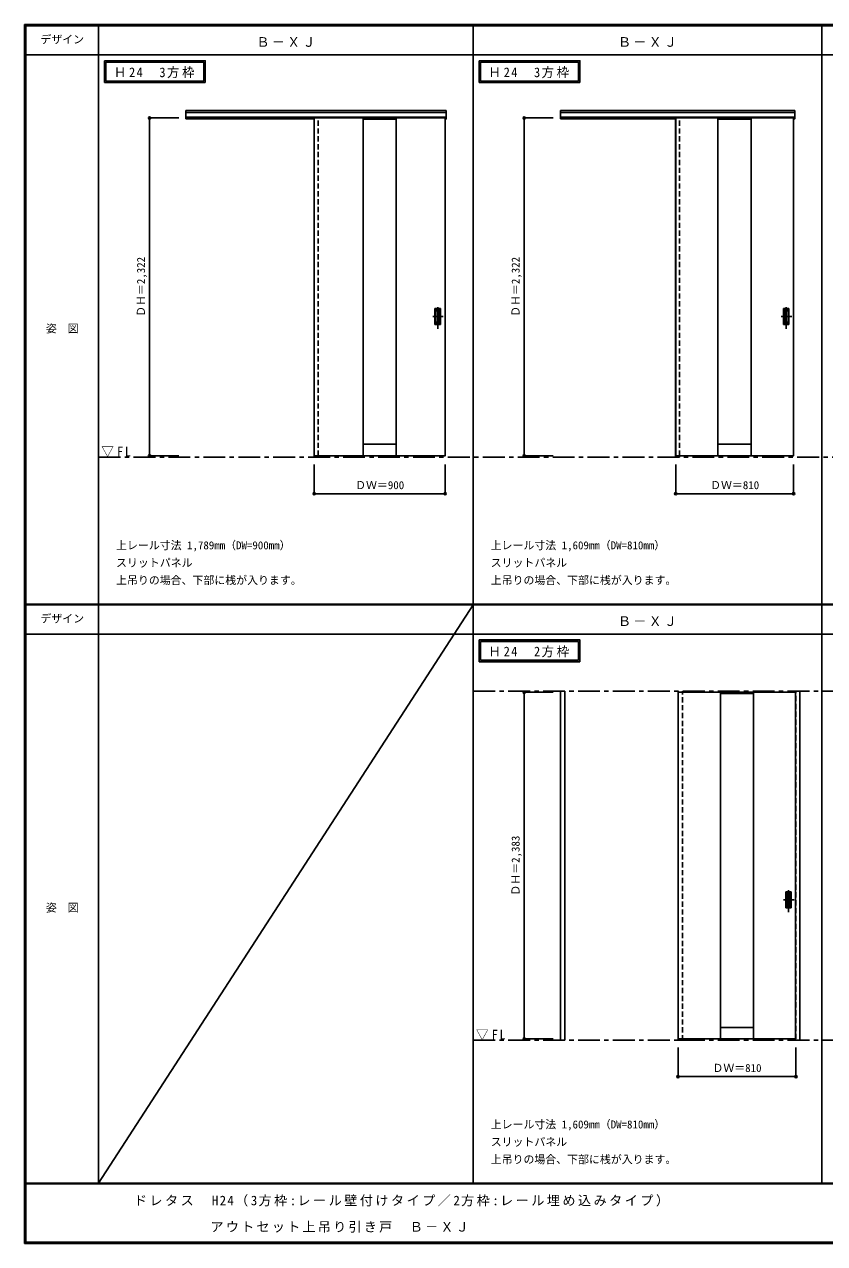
# Model space of a CAD drawing. Units: millimetres, scale not verified. Extents: x -6000 to 5700, y -4307 to 4260.
# Drawn here: x -6000 to -502, y -4205 to 4175 of the extents above; entities that cross this region are included whole.
import ezdxf
from ezdxf.enums import TextEntityAlignment as Align

# ---------------------------------------------------------------- set-up
doc = ezdxf.new("R2010")
doc.units = ezdxf.units.MM
doc.header["$LTSCALE"] = 30
doc.header["$PDMODE"] = 32
doc.header["$PDSIZE"] = 15
doc.linetypes.add('CHAIN1', pattern=[8, 5, -1, 1, -1])
doc.linetypes.add('DASHED1', pattern=[1.8, 1.2, -0.6])
for name, color, linetype in [('0-1_通り芯', 7, 'CHAIN1'), ('0-2_扉', 3, 'Continuous'), ('0-3_仕上げ', 7, 'Continuous'), ('0-4_枠', 3, 'Continuous'), ('0-6_引手', 7, 'Continuous'), ('0-A_文字', 7, 'Continuous'), ('0-B_寸法', 7, 'Continuous'), ('F-1_枠', 6, 'Continuous'), ('F-A_文字', 7, 'Continuous')]:
    doc.layers.add(name, color=color, linetype=linetype)
doc.styles.add('ＭＳ ゴシック', font='')
doc.styles.get('ＭＳ ゴシック').set_extended_font_data('MS Gothic')

msp = doc.modelspace()

# ---------------------------------------------------------------- linework, layer by layer
at = {"layer": '0-1_通り芯'}
for p, q in [((-5490, 1201), (5690, 1201)), ((-2916, -407.5), (1678, -407.5)), ((-2916, -2807.5), (1678, -2807.5))]:
    msp.add_line(p, q, dxfattribs=at)
at = {"layer": '0-2_扉', "color": 4, "linetype": 'DASHED1'}
for p, q in [((-4009, 3532), (-4009, 3528)), ((-1525, 3532), (-1525, 3528)), ((-1509, -415.5), (-1509, -419.5)), ((-702, -415.5), (-699, -415.5))]:
    msp.add_line(p, q, dxfattribs=at)
at = {"layer": '0-2_扉'}
for p, q in [((-4009, 3532), (-3109, 3532)), ((-1525, 3532), (-715, 3532)), ((-702, -415.5), (-1509, -415.5)), ((-1509, -415.5), (-1509, -2798.5)), ((-702, -2798.5), (-1509, -2798.5))]:
    msp.add_line(p, q, dxfattribs=at)
for points in [[(-4009, 3532), (-4009, 1210), (-3109, 1210), (-3109, 3532)], [(-1525, 3532), (-1525, 1210), (-715, 1210), (-715, 3532)]]:
    msp.add_lwpolyline(points, dxfattribs=at)
at = {"layer": '0-2_扉', "color": 4, "linetype": 'DASHED1'}
msp.add_lwpolyline([(-702, -2798.5), (-699, -2798.5), (-699, -415.5)], dxfattribs=at)
at = {"layer": '0-3_仕上げ', "color": 3}
for p, q in [((-3673, 3532), (-3673, 1210)), ((-3445, 3532), (-3445, 1210)), ((-1234.5, 3532), (-1234.5, 1210)), ((-1006.5, 3532), (-1006.5, 1210)), ((-1218, -415.39), (-1218, -2798.5)), ((-990, -415.5), (-990, -2798.5))]:
    msp.add_line(p, q, dxfattribs=at)
at = {"layer": '0-3_仕上げ'}
for p, q in [((-3673, 3524.11), (-3445, 3524.11)), ((-1234.5, 3524.11), (-1006.5, 3524.11)), ((-3445, 1290), (-3673, 1290)), ((-1006.5, 1290), (-1234.5, 1290)), ((-1218, -423.39), (-990, -423.39)), ((-990, -2718.5), (-1218, -2718.5))]:
    msp.add_line(p, q, dxfattribs=at)
at = {"layer": '0-4_枠'}
for p, q in [((-4890, 3582), (-3101, 3582)), ((-4890, 3525), (-4890, 3582)), ((-4890, 3569), (-3101, 3569)), ((-4890, 3537), (-3101, 3537)), ((-4890, 3525), (-4009, 3525)), ((-4010, 3537), (-4010, 1201)), ((-3982, 3532), (-3982, 3537)), ((-2316, 3582), (-707, 3582)), ((-2316, 3525), (-2316, 3582)), ((-2316, 3569), (-707, 3569)), ((-2316, 3537), (-707, 3537)), ((-2316, 3525), (-1525, 3525)), ((-1526, 3537), (-1526, 1201)), ((-1498, 3532), (-1498, 3537)), ((-4010, 1201), (-3982, 1201)), ((-3982, 1210), (-3982, 1201)), ((-1526, 1201), (-1498, 1201)), ((-1498, 1210), (-1498, 1201)), ((-2316, -2807.5), (-2316, -407.5)), ((-2286, -2807.5), (-2286, -407.5)), ((-702, -2807.5), (-702, -407.5)), ((-672, -2807.5), (-672, -407.5)), ((-2316, -2807.5), (-2286, -2807.5)), ((-702, -2807.5), (-672, -2807.5))]:
    msp.add_line(p, q, dxfattribs=at)
at = {"layer": '0-4_枠', "color": 4, "linetype": 'DASHED1'}
for p, q in [((-3982, 1210), (-3982, 3532)), ((-1498, 1210), (-1498, 3532)), ((-1509, -2807.5), (-1509, -407.5)), ((-1479, -2807.5), (-1479, -407.5)), ((-1509, -2807.5), (-1479, -2807.5))]:
    msp.add_line(p, q, dxfattribs=at)
at = {"layer": '0-4_枠'}
for points in [[(-3109, 3525), (-3101, 3525), (-3101, 3582)], [(-715, 3525), (-707, 3525), (-707, 3582)]]:
    msp.add_lwpolyline(points, dxfattribs=at)
at = {"layer": '0-6_引手'}
for p, q in [((-3141, 2222.5), (-3179, 2222.5)), ((-3179, 2112.5), (-3179, 2222.5)), ((-3147.5, 2206.5), (-3172.5, 2206.5)), ((-3172.5, 2128.5), (-3172.5, 2206.5)), ((-3147.5, 2128.5), (-3147.5, 2206.5)), ((-3141, 2112.5), (-3141, 2222.5)), ((-747, 2222.5), (-785, 2222.5)), ((-785, 2112.5), (-785, 2222.5)), ((-753.5, 2206.5), (-778.5, 2206.5)), ((-778.5, 2128.5), (-778.5, 2206.5)), ((-753.5, 2128.5), (-753.5, 2206.5)), ((-747, 2112.5), (-747, 2222.5)), ((-3141, 2112.5), (-3179, 2112.5)), ((-3147.5, 2128.5), (-3172.5, 2128.5)), ((-747, 2112.5), (-785, 2112.5)), ((-753.5, 2128.5), (-778.5, 2128.5)), ((-731, -1786), (-769, -1786)), ((-769, -1896), (-769, -1786)), ((-737.5, -1802), (-762.5, -1802)), ((-762.5, -1880), (-762.5, -1802)), ((-737.5, -1880), (-737.5, -1802)), ((-731, -1896), (-731, -1786)), ((-731, -1896), (-769, -1896)), ((-737.5, -1880), (-762.5, -1880))]:
    msp.add_line(p, q, dxfattribs=at)
at = {"layer": '0-6_引手', "linetype": 'DASHED1'}
for p, q in [((-3176, 2116.5), (-3176, 2218.5)), ((-782, 2116.5), (-782, 2218.5)), ((-3144, 2116.5), (-3176, 2116.5)), ((-750, 2116.5), (-782, 2116.5)), ((-766, -1892), (-766, -1790)), ((-734, -1892), (-766, -1892))]:
    msp.add_line(p, q, dxfattribs=at)
at = {"layer": '0-6_引手', "linetype": 'CHAIN1'}
for p, q in [((-3160, 2082.27), (-3160, 2253.12)), ((-766, 2082.27), (-766, 2253.12)), ((-3121.93, 2167.5), (-3194.44, 2167.5)), ((-727.93, 2167.5), (-800.44, 2167.5)), ((-750, -1926.23), (-750, -1755.38)), ((-711.93, -1841), (-784.44, -1841))]:
    msp.add_line(p, q, dxfattribs=at)
at = {"layer": '0-6_引手', "linetype": 'DASHED1'}
for points in [[(-3144, 2116.5), (-3144, 2218.5), (-3176, 2218.5)], [(-750, 2116.5), (-750, 2218.5), (-782, 2218.5)], [(-734, -1892), (-734, -1790), (-766, -1790)]]:
    msp.add_lwpolyline(points, dxfattribs=at)
at = {"layer": '0-A_文字'}
for p, q in [((-5450, 3925), (-5450, 3775)), ((-5440, 3915), (-5440, 3785)), ((-5440, 3915), (-4767.38, 3915)), ((-4767.38, 3915), (-4767.38, 3785)), ((-2876, 3925), (-2876, 3775)), ((-2866, 3915), (-2866, 3785)), ((-2866, 3915), (-2193.38, 3915)), ((-2193.38, 3915), (-2193.38, 3785)), ((-5450, 3775), (-4757.38, 3775)), ((-5440, 3785), (-4767.38, 3785)), ((-2876, 3775), (-2183.38, 3775)), ((-2866, 3785), (-2193.38, 3785)), ((-2876, -55.5), (-2876, -205.5)), ((-2866, -65.5), (-2866, -195.5)), ((-2866, -65.5), (-2193.38, -65.5)), ((-2193.38, -65.5), (-2193.38, -195.5)), ((-2876, -205.5), (-2183.38, -205.5)), ((-2866, -195.5), (-2193.38, -195.5))]:
    msp.add_line(p, q, dxfattribs=at)
for points in [[(-5450, 3925), (-4757.38, 3925), (-4757.38, 3775)], [(-2876, 3925), (-2183.38, 3925), (-2183.38, 3775)], [(-2876, -55.5), (-2183.38, -55.5), (-2183.38, -205.5)]]:
    msp.add_lwpolyline(points, dxfattribs=at)
at = {"layer": '0-B_寸法', "color": 4}
for p, q in [((-5140, 3532), (-4940, 3532)), ((-2566, 3532), (-2366, 3532)), ((-4009, 949), (-4009, 1149)), ((-3109, 949), (-3109, 1149)), ((-1525, 949), (-1525, 1149)), ((-715, 949), (-715, 1149)), ((-3109, 949), (-4009, 949)), ((-715, 949), (-1525, 949)), ((-2566, -415.5), (-2366, -415.5)), ((-1509, -3057), (-1509, -2857)), ((-699, -3057), (-699, -2857)), ((-699, -3057), (-1509, -3057))]:
    msp.add_line(p, q, dxfattribs=at)
for points in [[(-5140, 3532), (-5140, 1210), (-4940, 1210)], [(-2566, 3532), (-2566, 1210), (-2366, 1210)], [(-2566, -415.5), (-2566, -2798.5), (-2366, -2798.5)]]:
    msp.add_lwpolyline(points, dxfattribs=at)
at = {"layer": '0-B_寸法'}
for p in [(-5140, 3532), (-2566, 3532), (-5140, 1210), (-2566, 1210), (-4009, 949), (-3109, 949), (-1525, 949), (-715, 949), (-2566, -415.5), (-2566, -2798.5), (-1509, -3057), (-699, -3057)]:
    msp.add_point(p, dxfattribs=at)
at = {"layer": 'F-1_枠'}
for p, q in [((-6000, 4175), (5700, 4175)), ((-6000, 4175), (-6000, -4205)), ((-6000, 4170), (5700, 4170)), ((-6000, 4165), (5700, 4165)), ((-5995, 4175), (-5995, -4205)), ((-5990, 4175), (-5990, -4205)), ((-5490, 4175), (-5490, -3790)), ((-2916, -3790), (-2916, 4175)), ((-522, -3790), (-522, 4175)), ((-6000, 3965), (5700, 3965)), ((-6000, 190.5), (5700, 190.5)), ((-6000, 187.5), (5700, 187.5)), ((-6000, 184.5), (5700, 184.5)), ((-6000, -15.5), (5700, -15.5)), ((5700, -3790), (-6000, -3790)), ((5700, -3795), (-6000, -3795)), ((5700, -4195), (-6000, -4195)), ((5700, -4200), (-6000, -4200)), ((5700, -4205), (-6000, -4205))]:
    msp.add_line(p, q, dxfattribs=at)
at = {"layer": 'F-A_文字'}
msp.add_line((-2916, 184.5), (-5490, -3790), dxfattribs=at)

# ---------------------------------------------------------------- texts
at = {"layer": '0-A_文字', "style": 'ＭＳ ゴシック'}
for s, p in [('上レール寸法 1,789mm（DW=900mm）', (-5370, 550.5)), ('上レール寸法 1,609mm（DW=810mm）', (-2796, 550.5)), ('スリットパネル', (-5370, 430.5)), ('スリットパネル', (-2796, 430.5)), ('上吊りの場合、下部に桟が入ります。', (-5370, 310.5)), ('上吊りの場合、下部に桟が入ります。', (-2796, 310.5)), ('上レール寸法 1,609mm（DW=810mm）', (-2796, -3430)), ('スリットパネル', (-2796, -3550)), ('上吊りの場合、下部に桟が入ります。', (-2796, -3670))]:
    msp.add_text(s, height=54.99, dxfattribs=at).set_placement(p, align=Align.BOTTOM_LEFT)
at = {"layer": '0-A_文字', "char_height": 65.98, "attachment_point": 7, "style": 'ＭＳ ゴシック'}
for s, insert in [('\\T1.17;Ｂ－ＸＪ', (-4405.5, 4020)), ('\\T1.17;Ｂ－ＸＪ', (-1921.5, 4020)), ('\\T1.22;\\W0.95;Ｈ24\u30003方枠', (-5385.34, 3805)), ('\\T1.22;\\W0.95;Ｈ24\u30003方枠', (-2811.34, 3805)), ('\\T1.26;\\W0.95;▽FL', (-5471.25, 1201)), ('\\T1.17;Ｂ－ＸＪ', (-1921.5, 39.5)), ('\\T1.22;\\W0.95;Ｈ24\u30002方枠', (-2811.34, -175.5)), ('\\T1.26;\\W0.95;▽FL', (-2897.25, -2807.5))]:
    msp.add_mtext(s, dxfattribs=dict(at, insert=insert))
at = {"layer": '0-B_寸法', "style": 'ＭＳ ゴシック'}
for s, p in [('ＤＨ＝2,322', (-5155, 2164.75)), ('ＤＨ＝2,322', (-2581, 2164.75)), ('ＤＨ＝2,383', (-2581, -1813.25))]:
    msp.add_text(s, height=54.99, rotation=90, dxfattribs=at).set_placement(p, align=Align.BOTTOM_LEFT)
for s, p in [('ＤＷ＝900', (-3727.75, 964)), ('ＤＷ＝810', (-1288.75, 964)), ('ＤＷ＝810', (-1272.75, -3042))]:
    msp.add_text(s, height=54.99, dxfattribs=at).set_placement(p, align=Align.BOTTOM_LEFT)
at = {"layer": 'F-A_文字', "style": 'ＭＳ ゴシック'}
for s, p in [('デザイン', (-5890, 4027.5)), ('姿\u3000図', (-5852.5, 2040.25)), ('デザイン', (-5890, 47)), ('姿\u3000図', (-5852.5, -1940.25))]:
    msp.add_text(s, height=54.99, dxfattribs=at).set_placement(p, align=Align.BOTTOM_LEFT)
at = {"layer": 'F-A_文字', "char_height": 65.98, "attachment_point": 7, "style": 'ＭＳ ゴシック'}
for s, insert in [('\\T1.19;ドレタス\u3000H24（3方枠:レール壁付けタイプ／2方枠:レール埋め込みタイプ）', (-5247.55, -3950)), ('\\T1.17;\u3000\u3000\u3000\u3000\u3000アウトセット上吊り引き戸\u3000Ｂ－ＸＪ', (-5247.55, -4130))]:
    msp.add_mtext(s, dxfattribs=dict(at, insert=insert))

doc.saveas('drawing.dxf')
